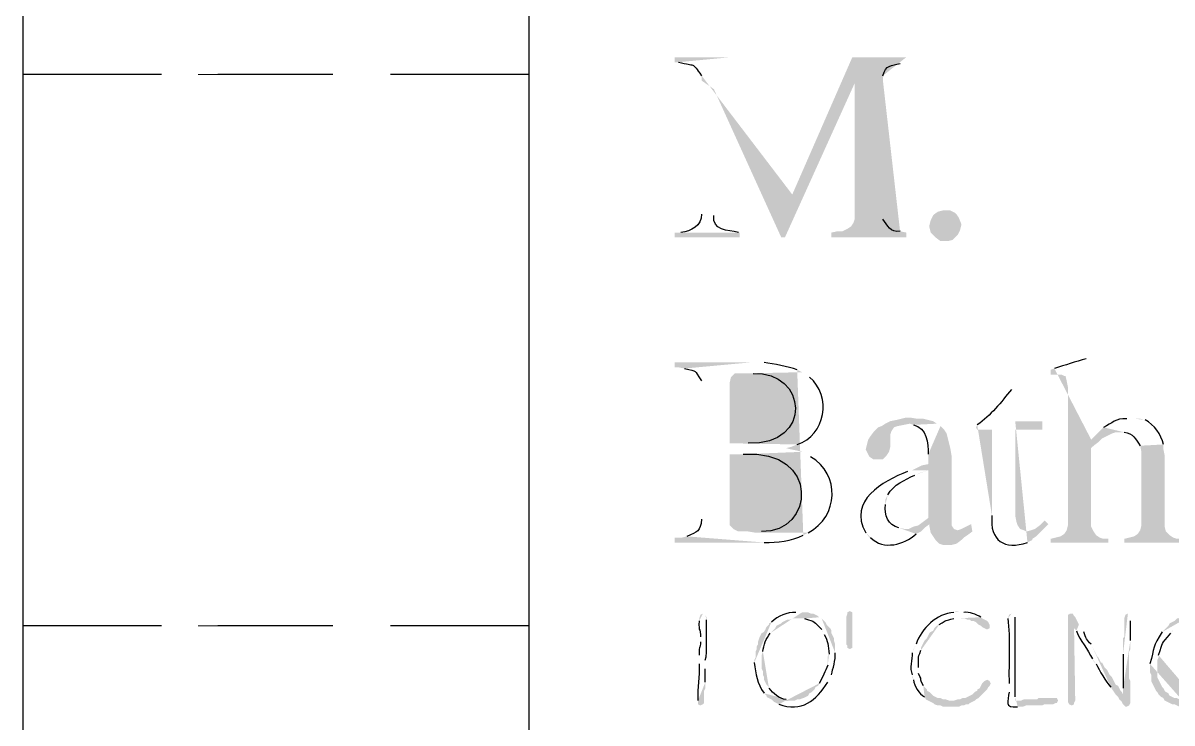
# Model space of a CAD drawing. Header units: inches. Extents: x -167 to 6071, y -6287 to -2731.
# Drawn here: x 496.9 to 546.9, y -5904.5 to -5874.1 of the extents above; entities that cross this region are included whole.
import ezdxf

# ---------------------------------------------------------------- set-up
doc = ezdxf.new("R2010")
doc.units = ezdxf.units.IN
doc.header["$LTSCALE"] = 96
doc.header["$MEASUREMENT"] = 0
doc.linetypes.add('Dash', pattern=[0.225, 0.15, -0.075])
doc.layers.add('Furniture', color=7, linetype='Continuous', lineweight=5, true_color=0x994d00)
doc.layers.add('PDF_Geometry', color=7, linetype='Continuous', true_color=0x4a4a4a)
doc.layers.add('PDF_Solid Fills', color=7, linetype='Continuous')

msp = doc.modelspace()

# ---------------------------------------------------------------- hatches: boundary and pattern name
at = {"layer": 'PDF_Solid Fills', "transparency": 33554559}
h = msp.add_hatch(color=256, dxfattribs=at)
h.paths.add_polyline_path([(527.69, -5875.562), (525.29, -5875.562), (525.29, -5875.775), (525.45, -5875.775)], flags=0)
h.paths.add_polyline_path([(526.463, -5876.362), (526.463, -5876.575), (526.997, -5876.949), (529.93, -5883.402), (530.41, -5881.535)], flags=0)
h = msp.add_hatch(color=256, dxfattribs=at)
h.paths.add_polyline_path([(535.37, -5875.562), (533.023, -5875.562), (530.41, -5881.535), (529.93, -5883.402), (530.09, -5883.402), (533.13, -5876.682), (534.357, -5876.575), (534.357, -5876.362)], flags=0)
h.paths.add_polyline_path([(535.103, -5875.829), (535.37, -5875.775)], flags=0)
h = msp.add_hatch(color=256, dxfattribs=at)
h.paths.add_polyline_path([(526.463, -5876.575), (526.463, -5882.389)], flags=0)
h.paths.add_polyline_path([(525.557, -5883.189), (525.29, -5883.189), (525.29, -5883.402), (528.117, -5883.402), (528.117, -5883.189), (528.063, -5883.189)], flags=0)
h.paths.add_polyline_path([(526.997, -5882.442), (526.997, -5876.949)], flags=0)
h = msp.add_hatch(color=256, dxfattribs=at)
h.paths.add_polyline_path([(534.357, -5876.575), (533.13, -5876.682), (533.13, -5882.602), (533.077, -5882.762), (532.97, -5882.922), (532.81, -5883.029), (532.597, -5883.135), (532.383, -5883.135), (532.117, -5883.189), (532.117, -5883.402), (535.37, -5883.402), (535.37, -5883.189), (535.103, -5883.135)], flags=0)
h.paths.add_polyline_path([(534.357, -5882.602), (534.357, -5882.389)], flags=0)
for points in [[(537.77, -5882.869), (537.717, -5883.082), (537.61, -5883.295), (537.397, -5883.509), (537.183, -5883.562), (536.863, -5883.562), (536.65, -5883.402), (536.597, -5883.349), (536.437, -5883.189), (536.383, -5882.975), (536.383, -5882.869), (536.437, -5882.655), (536.543, -5882.442), (536.597, -5882.389), (536.757, -5882.282), (536.97, -5882.229), (537.29, -5882.229), (537.503, -5882.335), (537.557, -5882.389), (537.663, -5882.549), (537.77, -5882.815)], [(535.53, -5891.242), (535.37, -5891.242), (534.943, -5891.349), (534.677, -5891.402), (534.463, -5891.509), (534.303, -5891.615), (534.143, -5891.669), (533.983, -5891.829), (533.823, -5892.042), (533.717, -5892.202), (533.663, -5892.415), (533.61, -5892.629), (533.77, -5892.949), (533.93, -5893.055), (534.357, -5893.055), (534.517, -5892.895), (534.623, -5892.735), (534.677, -5892.522), (534.677, -5891.989), (534.73, -5891.829), (534.837, -5891.669), (534.997, -5891.615), (535.53, -5891.509), (536.703, -5891.509), (536.543, -5891.402), (536.117, -5891.295), (535.85, -5891.295)], [(543.797, -5891.829), (543.423, -5892.202), (543.743, -5892.309), (543.903, -5892.149), (544.33, -5891.935), (544.49, -5891.882), (544.703, -5891.882)], [(536.117, -5895.775), (535.903, -5895.935), (535.69, -5895.989), (535.477, -5896.095), (535.317, -5896.095), (536.01, -5896.202), (536.17, -5896.042), (536.383, -5895.882)], [(541.397, -5895.722), (541.183, -5895.935), (540.97, -5896.095), (540.81, -5896.149), (540.597, -5896.202), (541.183, -5896.255), (541.557, -5895.882)], [(533.023, -5899.935), (533.023, -5901.269), (532.917, -5901.322), (532.81, -5901.269), (532.81, -5901.162), (532.757, -5901.109), (532.757, -5899.935), (532.81, -5899.775), (532.81, -5899.722), (532.917, -5899.669), (533.023, -5899.722)], [(538.677, -5899.989), (537.663, -5899.989), (537.93, -5899.989), (538.037, -5900.042), (538.143, -5900.042), (538.197, -5900.095), (538.303, -5900.095), (538.41, -5900.149), (538.517, -5900.255), (538.623, -5900.309), (538.677, -5900.362), (538.783, -5900.415), (538.89, -5900.469), (538.997, -5900.415), (538.997, -5900.255), (538.943, -5900.149), (538.89, -5900.095), (538.783, -5900.042)], [(542.517, -5899.775), (542.41, -5899.829), (542.41, -5903.615), (542.463, -5903.722), (542.57, -5903.775), (542.677, -5903.722), (542.677, -5903.669), (542.73, -5903.562), (542.677, -5900.362), (542.89, -5900.255), (542.73, -5899.935), (542.677, -5899.882), (542.623, -5899.775)], [(538.89, -5902.655), (538.783, -5902.709), (538.677, -5902.815), (538.57, -5903.029), (538.463, -5903.082), (538.463, -5903.135), (538.357, -5903.189), (538.25, -5903.295), (537.93, -5903.455), (537.823, -5903.455), (537.717, -5903.509), (537.61, -5903.509), (537.45, -5903.562), (536.33, -5903.562), (536.543, -5903.669), (536.597, -5903.722), (536.757, -5903.775), (536.863, -5903.775), (536.97, -5903.829), (537.663, -5903.829), (537.77, -5903.775), (537.877, -5903.775), (537.983, -5903.722), (538.09, -5903.722), (538.143, -5903.669), (538.357, -5903.562), (538.41, -5903.509), (538.517, -5903.455), (538.783, -5903.189), (538.89, -5903.082), (538.943, -5902.975), (538.997, -5902.922), (539.05, -5902.815), (538.997, -5902.709)], [(541.77, -5903.455), (541.13, -5903.455), (541.077, -5903.509), (540.49, -5903.509), (540.383, -5903.562), (540.117, -5903.562), (541.983, -5903.562), (541.93, -5903.455), (541.877, -5903.455)]]:
    msp.add_hatch(color=256, dxfattribs=at).paths.add_polyline_path(points)
h = msp.add_hatch(color=256, dxfattribs=at)
h.paths.add_polyline_path([(543.423, -5888.629), (543.21, -5888.682)], flags=0)
h.paths.add_polyline_path([(541.823, -5889.109), (541.663, -5889.162), (541.663, -5889.375), (542.143, -5889.375), (542.25, -5889.429), (542.303, -5889.429), (542.357, -5889.642), (542.41, -5889.909), (542.41, -5895.935), (542.357, -5896.149), (542.25, -5896.309), (542.09, -5896.415), (541.663, -5896.522), (541.663, -5896.682), (544.17, -5896.682), (544.17, -5896.522), (543.957, -5896.522), (543.797, -5896.469), (543.637, -5896.362), (543.53, -5896.202), (543.423, -5895.989), (543.423, -5892.575), (543.53, -5892.469), (543.743, -5892.309), (543.423, -5892.202)], flags=0)
h = msp.add_hatch(color=256, dxfattribs=at)
h.paths.add_polyline_path([(528.597, -5888.842), (525.29, -5888.842), (525.29, -5889.055), (525.45, -5889.055), (525.717, -5889.109)], flags=0)
h.paths.add_polyline_path([(526.463, -5889.642), (526.463, -5895.669)], flags=0)
h.paths.add_polyline_path([(525.823, -5896.415), (525.61, -5896.469), (525.29, -5896.469), (525.29, -5896.682), (529.183, -5896.682)], flags=0)
h.paths.add_polyline_path([(530.89, -5896.362), (531.103, -5896.255), (528.81, -5896.255), (528.49, -5896.202), (528.063, -5896.202), (527.85, -5896.095), (527.69, -5895.935), (527.69, -5892.842), (528.223, -5892.842), (530.837, -5892.735), (530.623, -5892.682), (530.357, -5892.629), (530.143, -5892.575), (530.357, -5892.522), (530.623, -5892.415), (527.69, -5892.362), (527.69, -5889.695), (527.743, -5889.482), (527.903, -5889.322), (528.383, -5889.322), (530.837, -5889.269), (530.623, -5889.162)], flags=0)
h.paths.add_polyline_path([(529.183, -5888.842), (528.917, -5888.842)], flags=0)
h = msp.add_hatch(color=256, dxfattribs=at)
h.paths.add_polyline_path([(530.837, -5889.269), (528.383, -5889.322), (528.703, -5889.322)], flags=0)
h.paths.add_polyline_path([(528.49, -5892.362), (527.69, -5892.362), (530.623, -5892.415)], flags=0)
h.paths.add_polyline_path([(531.157, -5889.482), (530.997, -5889.375)], flags=0)
h = msp.add_hatch(color=256, dxfattribs=at)
h.paths.add_polyline_path([(540.117, -5889.802), (539.957, -5890.015)], flags=0)
h.paths.add_polyline_path([(538.463, -5891.562), (538.41, -5891.669), (538.463, -5891.775), (539.103, -5891.775), (539.103, -5895.509)], flags=0)
h.paths.add_polyline_path([(540.65, -5896.682), (540.863, -5896.575), (540.863, -5896.522), (541.023, -5896.415), (541.183, -5896.255), (540.597, -5896.202), (540.49, -5896.149), (540.33, -5896.095), (540.223, -5895.935), (540.17, -5895.775), (540.117, -5895.509), (540.117, -5891.775), (541.29, -5891.775), (541.29, -5891.402), (540.117, -5891.402)], flags=0)
h = msp.add_hatch(color=256, dxfattribs=at)
h.paths.add_polyline_path([(536.703, -5891.509), (535.53, -5891.509), (535.69, -5891.562)], flags=0)
h.paths.add_polyline_path([(536.33, -5892.842), (536.33, -5893.269), (536.063, -5893.322), (535.637, -5893.535), (536.33, -5893.535), (536.33, -5895.615), (536.117, -5895.775), (536.383, -5895.882), (536.383, -5895.989), (536.437, -5896.255), (536.543, -5896.415), (536.65, -5896.575), (536.81, -5896.735), (536.97, -5896.789), (537.343, -5896.789), (537.557, -5896.735), (537.77, -5896.575), (537.877, -5896.469), (538.037, -5896.362), (538.25, -5896.202), (537.61, -5896.149), (537.45, -5896.095), (537.343, -5895.935), (537.343, -5892.895), (537.29, -5892.575), (537.237, -5892.362), (537.13, -5891.935), (537.023, -5891.775), (536.863, -5891.615)], flags=0)
h = msp.add_hatch(color=256, dxfattribs=at)
h.paths.add_polyline_path([(545.13, -5891.242), (544.97, -5891.295)], flags=0)
h.paths.add_polyline_path([(543.957, -5891.669), (543.797, -5891.829), (544.703, -5891.882), (544.863, -5891.882)], flags=0)
h.paths.add_polyline_path([(545.557, -5892.469), (545.61, -5892.735), (545.61, -5895.935), (545.557, -5896.149), (545.45, -5896.309), (545.29, -5896.415), (544.863, -5896.522), (544.863, -5896.682), (547.37, -5896.682), (547.37, -5896.522), (547.157, -5896.522), (546.997, -5896.469), (546.837, -5896.362), (546.677, -5896.202), (546.623, -5895.989), (546.623, -5892.895), (546.57, -5892.629), (546.57, -5892.415)], flags=0)
h.paths.add_polyline_path([(545.77, -5891.349), (545.557, -5891.295), (545.343, -5891.295)], flags=0)
h = msp.add_hatch(color=256, dxfattribs=at)
h.paths.add_polyline_path([(530.837, -5892.735), (528.223, -5892.842), (528.277, -5892.842)], flags=0)
h.paths.add_polyline_path([(529.077, -5896.202), (528.81, -5896.255), (531.103, -5896.255)], flags=0)
h.paths.add_polyline_path([(531.21, -5892.949), (531.05, -5892.842)], flags=0)
h = msp.add_hatch(color=256, dxfattribs=at)
h.paths.add_polyline_path([(535.637, -5893.535), (535.423, -5893.589)], flags=0)
h.paths.add_polyline_path([(533.61, -5896.255), (533.77, -5896.469), (533.823, -5896.469)], flags=0)
h.paths.add_polyline_path([(535.797, -5896.309), (536.01, -5896.202), (535.317, -5896.095), (535.05, -5896.042)], flags=0)
h.paths.add_polyline_path([(534.463, -5895.029), (534.463, -5894.815), (534.57, -5894.602)], flags=0)
h.paths.add_polyline_path([(535.743, -5893.749), (536.01, -5893.642), (536.33, -5893.535)], flags=0)
h = msp.add_hatch(color=256, dxfattribs=at)
h.paths.add_polyline_path([(526.517, -5899.775), (526.41, -5899.829), (526.357, -5899.989), (526.357, -5900.095)], flags=0)
h.paths.add_polyline_path([(526.41, -5900.789), (526.41, -5901.002)], flags=0)
h.paths.add_polyline_path([(526.357, -5901.589), (526.357, -5901.962)], flags=0)
h.paths.add_polyline_path([(526.303, -5903.562), (526.303, -5903.722), (526.41, -5903.775), (526.517, -5903.722), (526.57, -5903.669), (526.57, -5903.135), (526.623, -5903.029), (526.623, -5902.762)], flags=0)
h.paths.add_polyline_path([(526.623, -5902.175), (526.623, -5901.802)], flags=0)
h.paths.add_polyline_path([(526.677, -5900.042), (526.677, -5899.935), (526.623, -5899.829)], flags=0)
h = msp.add_hatch(color=256, dxfattribs=at)
h.paths.add_polyline_path([(530.73, -5899.669), (530.57, -5899.722)], flags=0)
h.paths.add_polyline_path([(529.503, -5900.149), (529.397, -5900.202), (529.397, -5900.255), (529.29, -5900.362), (529.237, -5900.469), (529.183, -5900.575), (529.077, -5900.629), (529.023, -5900.735), (528.97, -5900.842), (528.917, -5901.002), (528.917, -5901.109), (528.863, -5901.215), (528.863, -5901.322), (528.81, -5901.429), (528.81, -5901.695), (528.757, -5901.802), (528.757, -5901.909)], flags=0)
h.paths.add_polyline_path([(529.183, -5903.242), (529.29, -5903.349), (529.29, -5903.402), (529.503, -5903.509), (529.61, -5903.615), (530.41, -5903.562), (530.25, -5903.562), (530.143, -5903.509)], flags=0)
h.paths.add_polyline_path([(529.397, -5903.029), (529.343, -5902.922), (529.29, -5902.869), (529.183, -5902.655), (529.183, -5902.549), (529.13, -5902.442), (529.13, -5902.282), (529.077, -5902.175), (529.077, -5901.589), (529.13, -5901.429)], flags=0)
h.paths.add_polyline_path([(529.45, -5900.629), (529.557, -5900.522), (529.663, -5900.415), (529.717, -5900.309), (529.93, -5900.202), (529.983, -5900.149), (530.197, -5900.042), (530.303, -5900.042), (530.463, -5899.989), (530.677, -5899.989), (531.583, -5899.935), (531.53, -5899.882), (531.317, -5899.775), (531.21, -5899.775), (531.103, -5899.722), (530.837, -5899.722)], flags=0)
h = msp.add_hatch(color=256, dxfattribs=at)
h.paths.add_polyline_path([(531.583, -5899.935), (530.677, -5899.989), (530.943, -5899.989)], flags=0)
h.paths.add_polyline_path([(531.69, -5900.469), (531.743, -5900.575), (531.797, -5900.682)], flags=0)
h.paths.add_polyline_path([(532.01, -5901.535), (531.957, -5901.642), (531.957, -5902.015)], flags=0)
h.paths.add_polyline_path([(531.583, -5902.815), (531.53, -5902.922), (531.423, -5902.975), (531.37, -5903.082), (531.263, -5903.189), (531.157, -5903.242), (531.103, -5903.349), (530.89, -5903.455), (530.73, -5903.509), (530.623, -5903.509), (530.517, -5903.562), (530.41, -5903.562), (529.61, -5903.615), (529.823, -5903.722)], flags=0)
h.paths.add_polyline_path([(531.957, -5902.762), (532.117, -5902.442)], flags=0)
h.paths.add_polyline_path([(532.277, -5901.482), (532.277, -5901.109), (532.223, -5900.949), (532.223, -5900.842), (532.117, -5900.629), (532.117, -5900.522), (532.063, -5900.415), (531.903, -5900.255), (531.85, -5900.149), (531.69, -5899.989)], flags=0)
h = msp.add_hatch(color=256, dxfattribs=at)
h.paths.add_polyline_path([(537.663, -5899.669), (537.557, -5899.669), (537.45, -5899.722)], flags=0)
h.paths.add_polyline_path([(535.797, -5901.109), (535.743, -5901.215), (535.69, -5901.322), (535.637, -5901.482)], flags=0)
h.paths.add_polyline_path([(535.637, -5902.442), (535.637, -5902.549), (535.69, -5902.655)], flags=0)
h.paths.add_polyline_path([(536.17, -5903.402), (536.223, -5903.509), (536.33, -5903.562), (537.343, -5903.562), (537.237, -5903.562), (537.077, -5903.509), (536.97, -5903.509), (536.863, -5903.455), (536.757, -5903.455), (536.543, -5903.349), (536.49, -5903.295), (536.383, -5903.189), (536.277, -5903.135), (536.277, -5903.082), (536.117, -5902.922)], flags=0)
h.paths.add_polyline_path([(535.903, -5902.389), (535.903, -5902.122)], flags=0)
h.paths.add_polyline_path([(536.01, -5901.375), (536.01, -5901.269), (536.17, -5900.949), (536.277, -5900.842), (536.383, -5900.629), (536.437, -5900.575), (536.543, -5900.522), (536.597, -5900.415), (536.703, -5900.309), (536.81, -5900.255)], flags=0)
h.paths.add_polyline_path([(537.45, -5899.989), (538.677, -5899.989), (538.623, -5899.935)], flags=0)
h.paths.add_polyline_path([(537.877, -5899.722), (537.77, -5899.669)], flags=0)
h = msp.add_hatch(color=256, dxfattribs=at)
h.paths.add_polyline_path([(539.957, -5899.775), (539.85, -5899.829), (539.797, -5899.989)], flags=0)
h.paths.add_polyline_path([(539.85, -5902.815), (539.85, -5903.189)], flags=0)
h.paths.add_polyline_path([(540.223, -5903.829), (540.437, -5903.829), (540.597, -5903.775), (541.29, -5903.775), (541.397, -5903.722), (541.77, -5903.722), (541.877, -5903.669), (541.93, -5903.669), (541.983, -5903.562), (540.117, -5903.562), (540.117, -5903.402)], flags=0)
h.paths.add_polyline_path([(540.117, -5899.935), (540.063, -5899.829)], flags=0)
h = msp.add_hatch(color=256, dxfattribs=at)
h.paths.add_polyline_path([(545.023, -5899.775), (544.917, -5899.829), (544.863, -5899.989), (544.863, -5900.789), (544.81, -5900.842), (544.81, -5901.535)], flags=0)
h.paths.add_polyline_path([(544.81, -5903.029), (544.81, -5903.295), (544.49, -5903.295), (544.597, -5903.402), (544.65, -5903.509), (544.757, -5903.615), (544.81, -5903.722), (544.863, -5903.775), (544.917, -5903.829), (544.97, -5903.829), (545.077, -5903.775), (545.13, -5903.669), (545.13, -5902.709), (545.077, -5902.602), (545.077, -5901.429), (545.13, -5901.322), (545.13, -5900.949)], flags=0)
h.paths.add_polyline_path([(545.13, -5900.095), (545.13, -5899.829)], flags=0)
h = msp.add_hatch(color=256, dxfattribs=at)
h.paths.add_polyline_path([(548.117, -5899.669), (548.063, -5899.669), (547.957, -5899.722), (547.743, -5899.722), (547.21, -5899.989), (547.157, -5899.989), (547.05, -5900.095), (546.837, -5900.202), (546.783, -5900.309), (546.677, -5900.415), (546.623, -5900.469), (546.517, -5900.575)], flags=0)
h.paths.add_polyline_path([(545.983, -5901.962), (545.983, -5902.335), (546.037, -5902.442), (546.037, -5902.709), (546.09, -5902.815), (546.143, -5902.922), (546.197, -5903.029), (546.25, -5903.135), (546.303, -5903.189), (546.357, -5903.295), (546.463, -5903.402), (546.57, -5903.455), (546.623, -5903.562), (546.943, -5903.722), (547.05, -5903.722), (547.263, -5903.829), (547.637, -5903.829)], flags=0)
h.paths.add_polyline_path([(548.223, -5903.775), (548.65, -5903.562), (547.37, -5903.562), (547.157, -5903.455), (547.05, -5903.455), (546.837, -5903.349), (546.783, -5903.242), (546.677, -5903.189), (546.623, -5903.135), (546.57, -5903.029), (546.517, -5902.975), (546.463, -5902.869), (546.41, -5902.762), (546.357, -5902.655), (546.303, -5902.549), (546.303, -5901.802), (546.357, -5901.695), (546.357, -5901.589)], flags=0)
h.paths.add_polyline_path([(546.89, -5900.629), (546.943, -5900.575), (546.997, -5900.469)], flags=0)
h.paths.add_polyline_path([(547.903, -5899.989), (548.01, -5899.989), (548.117, -5899.935), (548.863, -5899.935), (548.81, -5899.882), (548.49, -5899.722), (548.383, -5899.722), (548.277, -5899.669)], flags=0)
h = msp.add_hatch(color=256, dxfattribs=at)
h.paths.add_polyline_path([(542.89, -5900.255), (542.677, -5900.362), (542.677, -5900.415), (542.783, -5900.522)], flags=0)
h.paths.add_polyline_path([(543.477, -5901.749), (543.53, -5901.855), (543.637, -5901.962)], flags=0)
h.paths.add_polyline_path([(544.277, -5902.975), (544.383, -5903.135), (544.49, -5903.295), (544.81, -5903.295), (544.757, -5903.189), (544.703, -5903.135), (544.65, -5903.029), (544.597, -5902.922), (544.49, -5902.869), (544.437, -5902.762), (544.33, -5902.549), (544.223, -5902.442), (544.117, -5902.229), (544.01, -5902.122), (543.903, -5901.909), (543.85, -5901.909), (543.797, -5901.802), (543.743, -5901.695), (543.69, -5901.642), (543.637, -5901.535), (543.583, -5901.429), (543.53, -5901.322), (543.477, -5901.215), (543.423, -5901.109)], flags=0)
h.paths.add_polyline_path([(543.103, -5900.575), (543.05, -5900.469), (542.997, -5900.362)], flags=0)

# ---------------------------------------------------------------- linework, layer by layer
at = {"layer": 'Furniture', "transparency": 33554687}
msp.add_lwpolyline([(556.917, -5846.069), (518.943, -5846.069), (518.943, -5929.589)], dxfattribs=at)
at = {"layer": 'Furniture', "linetype": 'Dash', "ltscale": 0.4, "transparency": 33554687}
for points in [[(518.943, -5876.309), (496.917, -5876.309)], [(518.943, -5900.309), (496.917, -5900.309)]]:
    msp.add_lwpolyline(points, dxfattribs=at)
at = {"layer": 'PDF_Geometry', "color": 7}
msp.add_lwpolyline([(676.97, -5876.095), (589.13, -5876.095), (585.93, -5879.295), (583.423, -5876.789), (586.25, -5873.962), (582.357, -5870.069), (584.863, -5867.615), (589.823, -5872.575), (624.917, -5872.575), (624.917, -5832.575), (562.943, -5832.575), (562.943, -5845.695), (567.903, -5850.655), (565.397, -5853.109), (559.423, -5847.135), (559.423, -5822.069), (496.917, -5822.069), (496.917, -5994.069)], dxfattribs=at)
at = {"layer": 'PDF_Geometry'}
for points in [[(556.917, -5846.069), (518.943, -5846.069), (518.943, -5930.549), (523.423, -5930.549), (523.423, -5934.069), (518.943, -5934.069)], [(502.943, -5876.309), (496.917, -5876.309)], [(510.41, -5876.309), (505.397, -5876.309)], [(518.943, -5876.309), (512.917, -5876.309)], [(502.943, -5900.309), (496.917, -5900.309)], [(510.41, -5900.309), (505.397, -5900.309)], [(518.943, -5900.309), (512.917, -5900.309)]]:
    msp.add_lwpolyline(points, dxfattribs=at)
for points in [[(525.45, -5875.775), (526.244, -5875.981), (525.994, -5875.727), (526.463, -5876.362)], [(534.357, -5876.362), (534.487, -5875.879), (534.712, -5875.942), (535.103, -5875.829)], [(526.463, -5882.389), (526.449, -5882.904), (526.018, -5883.127), (525.557, -5883.189)], [(528.063, -5883.189), (527.617, -5883.071), (526.905, -5883.121), (526.997, -5882.442)], [(535.103, -5883.135), (534.675, -5883.203), (534.551, -5882.883), (534.357, -5882.602)], [(525.717, -5889.109), (526.328, -5889.272), (526.086, -5889.106), (526.463, -5889.642)], [(530.623, -5889.162), (530.205, -5889.027), (529.619, -5888.916), (529.183, -5888.842)], [(543.21, -5888.682), (542.746, -5888.824), (542.284, -5888.953), (541.823, -5889.109)], [(528.703, -5889.322), (531.052, -5889.208), (531.345, -5892.457), (528.49, -5892.362)], [(530.623, -5892.415), (531.861, -5892.035), (532.145, -5890.305), (531.157, -5889.482)], [(539.957, -5890.015), (539.498, -5890.567), (539.059, -5891.159), (538.463, -5891.562)], [(535.69, -5891.562), (536.264, -5891.671), (536.346, -5892.368), (536.33, -5892.842)], [(544.97, -5891.295), (544.475, -5891.251), (544.343, -5891.506), (543.957, -5891.669)], [(546.57, -5892.415), (546.478, -5891.971), (546.178, -5891.556), (545.77, -5891.349)], [(544.863, -5891.882), (545.253, -5891.923), (545.366, -5892.188), (545.557, -5892.469)], [(528.277, -5892.842), (531.668, -5892.614), (531.356, -5896.287), (529.077, -5896.202)], [(531.103, -5896.255), (532.436, -5895.545), (532.516, -5893.714), (531.21, -5892.949)], [(535.423, -5893.589), (534.347, -5894.023), (532.818, -5894.855), (533.61, -5896.255)], [(534.57, -5894.602), (534.829, -5894.157), (535.3, -5893.955), (535.743, -5893.749)], [(535.05, -5896.042), (534.562, -5895.925), (534.42, -5895.487), (534.463, -5895.029)], [(539.103, -5895.509), (538.995, -5896.614), (539.651, -5897.022), (540.65, -5896.682)], [(526.463, -5895.669), (526.411, -5896.218), (526.276, -5896.211), (525.823, -5896.415)], [(529.183, -5896.682), (529.766, -5896.675), (530.36, -5896.627), (530.89, -5896.362)], [(533.823, -5896.469), (534.376, -5897.034), (535.294, -5896.779), (535.797, -5896.309)], [(526.357, -5900.095), (526.318, -5900.657), (526.435, -5900.392), (526.41, -5900.789)], [(526.623, -5901.802), (526.739, -5901.484), (526.646, -5900.455), (526.677, -5900.042)], [(530.57, -5899.722), (530.145, -5899.714), (529.822, -5899.872), (529.503, -5900.149)], [(530.943, -5899.989), (531.47, -5900.154), (531.286, -5900.08), (531.69, -5900.469)], [(537.45, -5899.722), (536.698, -5899.773), (536.039, -5900.415), (535.797, -5901.109)], [(536.81, -5900.255), (537.209, -5900.012), (537.015, -5900.103), (537.45, -5899.989)], [(538.623, -5899.935), (538.412, -5899.819), (538.117, -5899.686), (537.877, -5899.722)], [(539.797, -5899.989), (539.904, -5900.865), (539.827, -5901.902), (539.85, -5902.815)], [(540.117, -5903.402), (540.117, -5902.247), (540.117, -5901.091), (540.117, -5899.935)], [(545.13, -5900.949), (545.13, -5900.664), (545.13, -5900.38), (545.13, -5900.095)], [(529.13, -5901.429), (529.153, -5901.149), (529.274, -5900.856), (529.45, -5900.629)], [(542.783, -5900.522), (542.93, -5900.957), (543.293, -5901.334), (543.477, -5901.749)], [(543.423, -5901.109), (543.222, -5900.935), (543.19, -5900.829), (543.103, -5900.575)], [(546.517, -5900.575), (546.102, -5901.2), (546.173, -5901.262), (545.983, -5901.962)], [(546.357, -5901.589), (546.59, -5900.927), (546.421, -5901.196), (546.89, -5900.629)], [(526.41, -5901.002), (526.431, -5901.339), (526.325, -5901.074), (526.357, -5901.589)], [(531.797, -5900.682), (531.98, -5900.974), (531.969, -5901.176), (532.01, -5901.535)], [(532.117, -5902.442), (532.168, -5902.151), (532.309, -5901.826), (532.277, -5901.482)], [(535.637, -5901.482), (535.637, -5901.794), (535.493, -5902.138), (535.637, -5902.442)], [(535.903, -5902.122), (535.92, -5901.661), (535.84, -5901.796), (536.01, -5901.375)], [(544.81, -5901.535), (544.81, -5902.033), (544.81, -5902.531), (544.81, -5903.029)], [(526.357, -5901.962), (526.39, -5902.584), (526.269, -5902.935), (526.303, -5903.562)], [(528.757, -5901.909), (528.82, -5902.401), (528.87, -5902.826), (529.183, -5903.242)], [(531.957, -5902.015), (531.828, -5902.297), (531.739, -5902.53), (531.583, -5902.815)], [(543.637, -5901.962), (543.783, -5902.256), (544.058, -5902.743), (544.277, -5902.975)], [(526.623, -5902.762), (526.623, -5902.567), (526.623, -5902.371), (526.623, -5902.175)], [(536.117, -5902.922), (535.881, -5902.504), (536.139, -5902.807), (535.903, -5902.389)], [(530.143, -5903.509), (529.839, -5903.51), (529.593, -5903.231), (529.397, -5903.029)], [(529.823, -5903.722), (530.819, -5904.084), (531.446, -5903.567), (531.957, -5902.762)], [(535.69, -5902.655), (535.717, -5902.956), (535.931, -5903.255), (536.17, -5903.402)], [(539.85, -5903.189), (539.798, -5903.579), (539.628, -5903.908), (540.223, -5903.829)]]:
    msp.add_open_spline(points, degree=3, dxfattribs=at)
at = {"layer": 'PDF_Solid Fills', "transparency": 33554559}
msp.add_solid([(538.197, -5895.882), (537.77, -5896.095), (538.25, -5896.202), (537.61, -5896.149)], dxfattribs=at)

doc.saveas('drawing.dxf')
